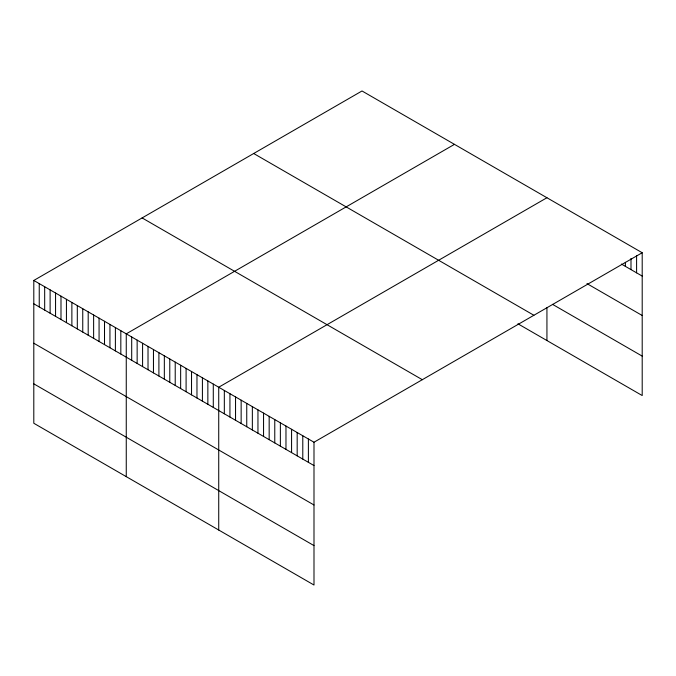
<?xml version="1.0" encoding="UTF-8"?>
<svg xmlns="http://www.w3.org/2000/svg" width="676" height="676" viewBox="0 0 676 676"><rect width="100%" height="100%" fill="white"/><g stroke="black" fill="none" stroke-linecap="round" stroke-linejoin="round"><path stroke-width="1.01" d="M642.2 252.74L313.994 442.231L313.994 585.027L33.8 423.26L33.8 280.455L362.006 90.973L642.2 252.74L642.2 395.545L517.926 323.796M454.466 144.351L126.26 333.843L126.26 476.648M546.935 197.738L218.728 387.23L218.728 530.026M621.388 264.062L642.2 276.078M586.962 283.607L642.2 315.498M552.537 304.352L642.2 356.117M253.694 153.503L533.888 315.269M142.112 217.925L422.306 379.692M33.8 280.455L313.994 442.231M33.8 303.794L313.994 465.561M33.8 343.222L313.994 504.989M33.8 383.841L313.994 545.608M636.598 255.596L636.598 272.842M630.995 258.443L630.995 269.606M625.385 262.313L625.385 266.369M546.935 307.69L546.935 340.543M308.391 438.994L308.391 462.333M302.789 435.758L302.789 459.097M297.178 432.522L297.178 455.861M291.576 429.285L291.576 452.624M285.973 426.049L285.973 449.388M280.371 422.813L280.371 446.152M274.769 419.576L274.769 442.915M269.166 416.34L269.166 439.679M263.555 413.112L263.555 436.442M257.953 409.876L257.953 433.215M252.351 406.639L252.351 429.978M246.748 403.403L246.748 426.742M241.146 400.167L241.146 423.506M235.544 396.93L235.544 420.269M229.933 393.694L229.933 417.033M224.331 390.458L224.331 413.796M213.286 384.086L213.286 407.425M207.853 380.943L207.853 404.282M202.411 377.808L202.411 401.147M196.969 374.665L196.969 398.003M191.536 371.521L191.536 394.86M186.094 368.386L186.094 391.725M180.653 365.243L180.653 388.582M175.219 362.108L175.219 385.438M169.777 358.964L169.777 382.303M164.336 355.821L164.336 379.16M158.902 352.686L158.902 376.025M153.46 349.543L153.46 372.882M148.019 346.399L148.019 369.738M142.585 343.264L142.585 366.603M137.144 340.121L137.144 363.46M131.702 336.986L131.702 360.316M120.827 330.699L120.827 354.038M115.385 327.564L115.385 350.903M109.943 324.421L109.943 347.76M104.51 321.277L104.51 344.616M99.068 318.142L99.068 341.481M93.626 314.999L93.626 338.338M88.193 311.864L88.193 335.195M82.751 308.721L82.751 332.06M77.309 305.577L77.309 328.916M71.876 302.442L71.876 325.781M66.434 299.299L66.434 322.638M60.992 296.156L60.992 319.495M55.559 293.021L55.559 316.36M50.117 289.877L50.117 313.216M44.675 286.742L44.675 310.073M39.242 283.599L39.242 306.938"/></g></svg>
